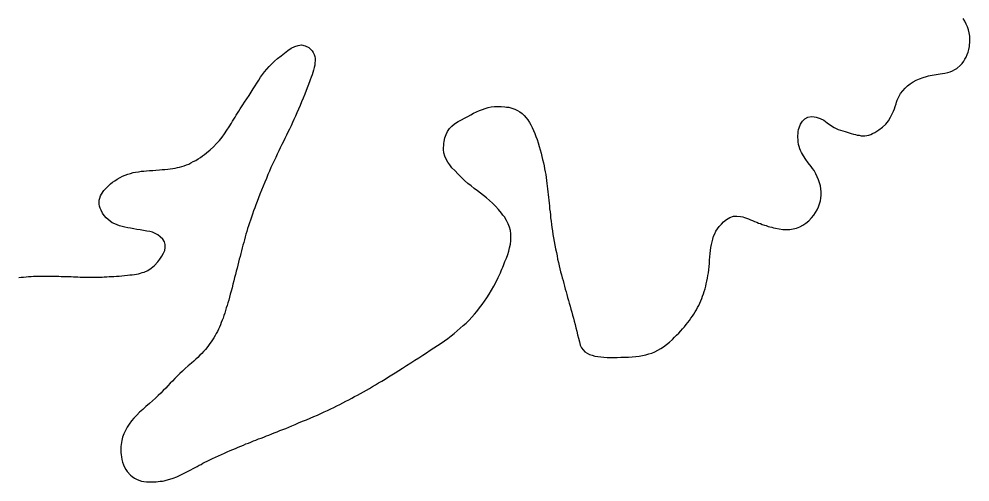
# Model space of a CAD drawing. Header units: inches. Extents: x 401374 to 405300, y 6332180 to 6336621.
# Drawn here: x 404607 to 405119, y 6334838 to 6335087 of the extents above; entities that cross this region are included whole.
import ezdxf

# ---------------------------------------------------------------- set-up
doc = ezdxf.new("R2010")
doc.units = ezdxf.units.IN
doc.header["$MEASUREMENT"] = 0

msp = doc.modelspace()

# ---------------------------------------------------------------- linework, layer by layer
msp.add_lwpolyline([(404606.4, 6334947.7), (404607.7, 6334947.9), (404609, 6334948), (404610.3, 6334948.1), (404611.6, 6334948.2), (404613, 6334948.3), (404614.4, 6334948.4), (404615.8, 6334948.4), (404617.3, 6334948.5), (404618.8, 6334948.5), (404620.3, 6334948.5), (404621.8, 6334948.5), (404623.5, 6334948.5), (404625, 6334948.4), (404626.5, 6334948.4), (404627.9, 6334948.4), (404629.3, 6334948.3), (404630.7, 6334948.3), (404632, 6334948.2), (404633.3, 6334948.2), (404634.6, 6334948.2), (404635.8, 6334948.1), (404637, 6334948.1), (404638.3, 6334948.1), (404639.5, 6334948), (404640.6, 6334948), (404641.8, 6334948), (404643, 6334948), (404644.2, 6334948), (404645.3, 6334947.9), (404646.5, 6334947.9), (404647.7, 6334948), (404648.9, 6334948), (404650.1, 6334948), (404651.3, 6334948), (404652.5, 6334948.1), (404653.8, 6334948.1), (404655.1, 6334948.2), (404656.4, 6334948.2), (404657.7, 6334948.3), (404659.1, 6334948.4), (404660.5, 6334948.5), (404661.9, 6334948.7), (404663.4, 6334948.8), (404665, 6334949), (404666.2, 6334949.1), (404667.5, 6334949.2), (404668.7, 6334949.4), (404669.8, 6334949.6), (404670.9, 6334949.8), (404672, 6334950.1), (404673, 6334950.4), (404674, 6334950.7), (404675.9, 6334951.6), (404677.7, 6334952.8), (404679.5, 6334954.3), (404681.3, 6334956.2), (404682.4, 6334957.6), (404683.5, 6334959.2), (404684.4, 6334960.8), (404685.1, 6334962.3), (404685.4, 6334963.9), (404685.4, 6334965.5), (404685, 6334967), (404684.1, 6334968.5), (404682.7, 6334969.7), (404681.3, 6334970.8), (404679.9, 6334971.5), (404678.5, 6334972.1), (404677, 6334972.5), (404675.4, 6334972.8), (404673.6, 6334973.1), (404671.8, 6334973.5), (404670, 6334973.7), (404668.4, 6334974), (404666.7, 6334974.3), (404665.2, 6334974.5), (404663.6, 6334974.9), (404662.2, 6334975.2), (404660.7, 6334975.6), (404659.4, 6334976.1), (404658.1, 6334976.7), (404656.8, 6334977.3), (404655.7, 6334978.1), (404654.5, 6334979), (404653.5, 6334980), (404652.5, 6334981.1), (404651.6, 6334982.5), (404650.8, 6334984), (404650.2, 6334985.1), (404649.9, 6334986.2), (404649.7, 6334987.3), (404649.7, 6334988.4), (404649.8, 6334989.5), (404650.1, 6334990.6), (404650.5, 6334991.7), (404651, 6334992.7), (404652.3, 6334994.7), (404654, 6334996.5), (404655.9, 6334998.3), (404657, 6334999.1), (404658.1, 6334999.9), (404659.5, 6335000.8), (404661, 6335001.7), (404662.4, 6335002.4), (404663.8, 6335003), (404665.2, 6335003.5), (404666.6, 6335003.9), (404668, 6335004.3), (404669.4, 6335004.6), (404670.9, 6335004.8), (404672.3, 6335005), (404673.8, 6335005.1), (404675.3, 6335005.2), (404676.9, 6335005.4), (404678.6, 6335005.5), (404680.3, 6335005.6), (404682.2, 6335005.8), (404683.7, 6335005.9), (404685.2, 6335006), (404686.7, 6335006.2), (404688.1, 6335006.3), (404689.4, 6335006.5), (404690.7, 6335006.7), (404691.9, 6335007), (404693.1, 6335007.3), (404694.3, 6335007.6), (404695.5, 6335008), (404696.8, 6335008.4), (404698, 6335008.9), (404699.2, 6335009.5), (404700.5, 6335010.2), (404701.8, 6335010.9), (404703.2, 6335011.8), (404704.4, 6335012.5), (404705.5, 6335013.3), (404706.6, 6335014.1), (404707.7, 6335014.9), (404709.6, 6335016.6), (404711.4, 6335018.2), (404713, 6335019.9), (404714.6, 6335021.6), (404716, 6335023.4), (404717.3, 6335025.2), (404718.6, 6335027.1), (404719.8, 6335029), (404721.1, 6335031), (404721.7, 6335032), (404722.4, 6335033.1), (404723, 6335034.1), (404723.7, 6335035.2), (404724.4, 6335036.3), (404725.1, 6335037.4), (404725.8, 6335038.6), (404726.5, 6335039.7), (404727.3, 6335040.9), (404728.2, 6335042.2), (404729.4, 6335044.1), (404730.6, 6335045.9), (404731.7, 6335047.7), (404732.8, 6335049.4), (404733.8, 6335051.1), (404734.8, 6335052.6), (404735.8, 6335054.2), (404736.8, 6335055.7), (404737.8, 6335057.2), (404738.9, 6335058.6), (404740.1, 6335060.1), (404741.4, 6335061.5), (404742.8, 6335062.9), (404744.3, 6335064.4), (404745.9, 6335065.8), (404747.8, 6335067.3), (404749.6, 6335068.7), (404751.4, 6335070.1), (404753.3, 6335071.3), (404755.2, 6335072.3), (404757.1, 6335072.9), (404758.9, 6335073.1), (404760.8, 6335072.7), (404762.8, 6335071.8), (404764.6, 6335070), (404765.2, 6335069), (404765.7, 6335068), (404766, 6335066.9), (404766.2, 6335065.8), (404766.2, 6335064.6), (404766.1, 6335063.4), (404766, 6335062.2), (404765.7, 6335060.9), (404765.4, 6335059.6), (404765, 6335058.3), (404764.6, 6335057.1), (404764.1, 6335055.7), (404763.6, 6335054.4), (404763.2, 6335053.2), (404762.3, 6335050.9), (404761.4, 6335048.6), (404760.6, 6335046.5), (404759.8, 6335044.4), (404758.9, 6335042.4), (404758.1, 6335040.4), (404757.3, 6335038.5), (404756.4, 6335036.6), (404755.6, 6335034.8), (404754.8, 6335033), (404754, 6335031.3), (404753.2, 6335029.5), (404752.3, 6335027.8), (404751.5, 6335026.1), (404750.7, 6335024.4), (404749.9, 6335022.7), (404749.1, 6335021.1), (404748.3, 6335019.4), (404747.4, 6335017.7), (404746.6, 6335016), (404745.8, 6335014.2), (404745, 6335012.5), (404744.1, 6335010.7), (404743.3, 6335008.9), (404742.4, 6335007), (404741.6, 6335005.1), (404740.7, 6335003.2), (404739.9, 6335001.2), (404739, 6334999.1), (404738.1, 6334997), (404737.2, 6334994.8), (404736.4, 6334992.6), (404735.6, 6334990.7), (404734.9, 6334988.8), (404734.3, 6334987), (404733.6, 6334985.3), (404733, 6334983.6), (404732.4, 6334981.9), (404731.9, 6334980.3), (404731.3, 6334978.7), (404730.8, 6334977.2), (404730.3, 6334975.6), (404729.8, 6334974.1), (404729.4, 6334972.6), (404728.9, 6334971.1), (404728.5, 6334969.6), (404728.1, 6334968.1), (404727.7, 6334966.6), (404727.3, 6334965.1), (404726.9, 6334963.7), (404726.5, 6334962.2), (404726.1, 6334960.6), (404725.7, 6334959.1), (404725.3, 6334957.6), (404724.9, 6334956), (404724.5, 6334954.4), (404724.1, 6334952.8), (404723.6, 6334951.1), (404723.2, 6334949.4), (404722.8, 6334947.7), (404722.3, 6334945.9), (404721.8, 6334944.1), (404721.4, 6334942.2), (404720.9, 6334940.3), (404720.4, 6334938.7), (404720, 6334937.1), (404719.6, 6334935.6), (404719.2, 6334934.1), (404718.7, 6334932.7), (404718.3, 6334931.3), (404717.9, 6334929.9), (404717.5, 6334928.5), (404717, 6334927.2), (404716.6, 6334925.9), (404716.1, 6334924.7), (404715.6, 6334923.4), (404715.1, 6334922.2), (404714.6, 6334921), (404714.1, 6334919.8), (404713.5, 6334918.7), (404712.9, 6334917.5), (404712.3, 6334916.4), (404711.6, 6334915.3), (404710.9, 6334914.2), (404710.2, 6334913.1), (404709.5, 6334912.1), (404708.7, 6334911), (404707.8, 6334909.9), (404707, 6334908.9), (404706, 6334907.8), (404705.1, 6334906.8), (404704.1, 6334905.8), (404703, 6334904.7), (404701.9, 6334903.7), (404700.7, 6334902.6), (404699.5, 6334901.6), (404697.7, 6334900.1), (404696.1, 6334898.6), (404694.6, 6334897.2), (404693.2, 6334895.9), (404691.8, 6334894.5), (404690.5, 6334893.2), (404689.3, 6334891.9), (404688.1, 6334890.7), (404686.8, 6334889.4), (404685.6, 6334888.1), (404684.3, 6334886.8), (404683, 6334885.4), (404681.6, 6334884.1), (404680.1, 6334882.7), (404678.5, 6334881.2), (404676.8, 6334879.8), (404674.9, 6334878.2), (404673.2, 6334876.6), (404671.5, 6334875.1), (404670, 6334873.5), (404668.5, 6334871.9), (404667.2, 6334870.4), (404665.9, 6334868.7), (404664.8, 6334867.1), (404663.9, 6334865.3), (404663.1, 6334863.5), (404662.4, 6334861.7), (404661.9, 6334859.8), (404661.7, 6334858.8), (404661.6, 6334857.7), (404661.5, 6334856.7), (404661.4, 6334855.6), (404661.4, 6334854.5), (404661.5, 6334853.4), (404661.6, 6334852.2), (404661.8, 6334851.1), (404662, 6334849.6), (404662.4, 6334848.1), (404662.8, 6334846.8), (404663.4, 6334845.5), (404664.1, 6334844.3), (404664.8, 6334843.2), (404666.6, 6334841.2), (404667.6, 6334840.4), (404668.7, 6334839.6), (404669.9, 6334839), (404671.1, 6334838.4), (404672.5, 6334838), (404673.8, 6334837.7), (404675.3, 6334837.5), (404676.8, 6334837.5), (404678, 6334837.5), (404679.2, 6334837.5), (404680.4, 6334837.6), (404681.6, 6334837.7), (404682.7, 6334837.9), (404683.8, 6334838), (404684.8, 6334838.2), (404685.8, 6334838.5), (404687.8, 6334839), (404689.7, 6334839.6), (404691.6, 6334840.3), (404693.4, 6334841.1), (404695.2, 6334842), (404697, 6334842.9), (404698.8, 6334843.9), (404700.7, 6334844.9), (404702.6, 6334845.9), (404703.6, 6334846.5), (404704.7, 6334847), (404705.7, 6334847.6), (404706.8, 6334848.1), (404707.9, 6334848.7), (404709.1, 6334849.3), (404710.8, 6334850.1), (404712.5, 6334850.9), (404714.1, 6334851.6), (404715.7, 6334852.4), (404717.3, 6334853.1), (404718.8, 6334853.7), (404720.3, 6334854.4), (404721.8, 6334855), (404723.2, 6334855.6), (404724.7, 6334856.2), (404726.1, 6334856.8), (404727.5, 6334857.4), (404728.9, 6334858), (404730.2, 6334858.5), (404731.6, 6334859), (404733, 6334859.6), (404734.3, 6334860.1), (404735.7, 6334860.7), (404737.1, 6334861.2), (404738.5, 6334861.7), (404739.9, 6334862.3), (404741.3, 6334862.8), (404742.8, 6334863.4), (404744.2, 6334864), (404745.7, 6334864.6), (404747.2, 6334865.2), (404748.8, 6334865.8), (404750.4, 6334866.4), (404752, 6334867.1), (404753.7, 6334867.8), (404755.5, 6334868.5), (404757.3, 6334869.3), (404759.4, 6334870.2), (404761.5, 6334871), (404763.5, 6334871.9), (404765.5, 6334872.8), (404767.4, 6334873.6), (404769.2, 6334874.5), (404771, 6334875.3), (404772.8, 6334876.1), (404774.6, 6334876.9), (404776.3, 6334877.7), (404777.9, 6334878.5), (404779.6, 6334879.3), (404781.2, 6334880.1), (404782.8, 6334881), (404784.4, 6334881.8), (404786, 6334882.6), (404787.5, 6334883.5), (404789.1, 6334884.3), (404790.7, 6334885.2), (404792.3, 6334886.1), (404793.9, 6334887), (404795.5, 6334887.9), (404797.1, 6334888.9), (404798.7, 6334889.9), (404800.4, 6334890.9), (404802.1, 6334891.9), (404803.9, 6334893), (404805.7, 6334894.1), (404807.5, 6334895.2), (404809.4, 6334896.4), (404811.3, 6334897.6), (404813.3, 6334898.9), (404815.5, 6334900.3), (404817.8, 6334901.7), (404820, 6334903.1), (404822.2, 6334904.5), (404824.3, 6334905.8), (404826.3, 6334907.1), (404828.3, 6334908.5), (404830.3, 6334909.8), (404832.2, 6334911), (404834.1, 6334912.3), (404835.9, 6334913.6), (404837.7, 6334914.9), (404839.5, 6334916.3), (404841.2, 6334917.6), (404842.9, 6334919), (404844.5, 6334920.4), (404846.1, 6334921.8), (404847.6, 6334923.2), (404849.2, 6334924.7), (404850.7, 6334926.3), (404852.1, 6334927.9), (404853.5, 6334929.5), (404854.9, 6334931.3), (404856.3, 6334933.1), (404857.6, 6334934.9), (404858.9, 6334936.8), (404860.1, 6334938.8), (404861.4, 6334940.9), (404862.6, 6334943.1), (404863.8, 6334945.4), (404864.9, 6334947.8), (404866.1, 6334950.3), (404866.5, 6334951.3), (404866.9, 6334952.3), (404867.4, 6334953.3), (404867.8, 6334954.3), (404868.6, 6334956.3), (404869.4, 6334958.2), (404870.1, 6334960.1), (404870.6, 6334962), (404871.1, 6334963.8), (404871.5, 6334965.7), (404871.7, 6334967.5), (404871.8, 6334969.3), (404871.7, 6334971.2), (404871.5, 6334973), (404871, 6334974.8), (404870.3, 6334976.6), (404869.4, 6334978.5), (404868.3, 6334980.4), (404867.5, 6334981.4), (404866.7, 6334982.5), (404865.1, 6334984.4), (404863.5, 6334986.2), (404861.9, 6334987.8), (404860.3, 6334989.3), (404858.7, 6334990.7), (404857, 6334992), (404855.4, 6334993.3), (404853.7, 6334994.5), (404852, 6334995.8), (404850.3, 6334997.1), (404848.6, 6334998.5), (404846.8, 6335000), (404845.1, 6335001.6), (404843.3, 6335003.4), (404841.5, 6335005.4), (404840, 6335006.9), (404838.8, 6335008.4), (404837.7, 6335010), (404836.8, 6335011.5), (404836.1, 6335013.1), (404835.7, 6335014.9), (404835.5, 6335016.8), (404835.5, 6335017.9), (404835.6, 6335019), (404835.6, 6335020), (404835.8, 6335021.1), (404836.2, 6335023), (404836.8, 6335024.8), (404837.6, 6335026.5), (404838.6, 6335028), (404839.9, 6335029.4), (404841.4, 6335030.6), (404843.3, 6335031.8), (404845.1, 6335032.7), (404846.8, 6335033.7), (404848.5, 6335034.6), (404850.1, 6335035.5), (404851.7, 6335036.4), (404853.3, 6335037.1), (404854.8, 6335037.8), (404856.4, 6335038.4), (404858, 6335038.9), (404859.6, 6335039.4), (404861.2, 6335039.7), (404863, 6335039.9), (404864.7, 6335040), (404866.6, 6335039.9), (404868.5, 6335039.8), (404869.5, 6335039.6), (404870.6, 6335039.5), (404872.3, 6335039), (404873.9, 6335038.5), (404875.4, 6335037.8), (404876.7, 6335037), (404877.9, 6335036.1), (404879, 6335035.1), (404880, 6335033.9), (404881, 6335032.7), (404881.8, 6335031.4), (404882.6, 6335030), (404883.3, 6335028.6), (404884, 6335027), (404884.7, 6335025.4), (404885.3, 6335023.8), (404885.9, 6335022.1), (404886.5, 6335020.4), (404887, 6335018.4), (404887.6, 6335016.6), (404888.1, 6335014.8), (404888.5, 6335013), (404888.9, 6335011.3), (404889.3, 6335009.6), (404889.7, 6335008), (404890, 6335006.3), (404890.3, 6335004.7), (404890.6, 6335003.2), (404890.8, 6335001.6), (404891, 6335000.1), (404891.2, 6334998.5), (404891.4, 6334997), (404891.6, 6334995.5), (404891.8, 6334994), (404891.9, 6334992.5), (404892.1, 6334990.9), (404892.2, 6334989.4), (404892.4, 6334987.9), (404892.6, 6334986.3), (404892.7, 6334984.7), (404892.9, 6334983.1), (404893.1, 6334981.5), (404893.2, 6334979.9), (404893.5, 6334978.2), (404893.7, 6334976.4), (404893.9, 6334974.7), (404894.2, 6334972.9), (404894.5, 6334971), (404894.8, 6334969.1), (404895.2, 6334967.2), (404895.5, 6334965.1), (404895.9, 6334963.2), (404896.3, 6334961.2), (404896.7, 6334959.4), (404897, 6334957.6), (404897.4, 6334955.8), (404897.8, 6334954.1), (404898.2, 6334952.5), (404898.6, 6334950.8), (404899, 6334949.2), (404899.5, 6334947.6), (404899.9, 6334946.1), (404900.3, 6334944.5), (404900.7, 6334943), (404901.1, 6334941.5), (404901.6, 6334940), (404902, 6334938.5), (404902.4, 6334936.9), (404902.9, 6334935.4), (404903.3, 6334933.9), (404903.8, 6334932.3), (404904.2, 6334930.7), (404904.7, 6334929.1), (404905.1, 6334927.5), (404905.6, 6334925.9), (404906, 6334924.2), (404906.5, 6334922.4), (404906.9, 6334920.6), (404907.4, 6334918.8), (404907.8, 6334916.9), (404908.3, 6334915), (404908.8, 6334913), (404909.2, 6334911.3), (404909.9, 6334909.9), (404910.7, 6334908.7), (404911.7, 6334907.7), (404912.9, 6334906.9), (404914.2, 6334906.3), (404915.6, 6334905.8), (404917.1, 6334905.4), (404918.6, 6334905.1), (404920.3, 6334904.9), (404922, 6334904.8), (404923.8, 6334904.7), (404925.6, 6334904.7), (404927.4, 6334904.7), (404929.2, 6334904.7), (404931.1, 6334904.8), (404932.1, 6334904.8), (404933.2, 6334904.8), (404934.2, 6334904.8), (404935.3, 6334904.8), (404937.2, 6334904.9), (404939.1, 6334905.1), (404941, 6334905.3), (404942.7, 6334905.6), (404944.5, 6334906), (404946.2, 6334906.5), (404947.8, 6334907), (404949.4, 6334907.7), (404951, 6334908.5), (404952.6, 6334909.4), (404954.1, 6334910.4), (404955.7, 6334911.6), (404957.3, 6334912.9), (404958.9, 6334914.4), (404960, 6334915.5), (404961.2, 6334916.7), (404962.3, 6334917.8), (404963.4, 6334919), (404964.4, 6334920.1), (404965.4, 6334921.2), (404966.3, 6334922.4), (404967.2, 6334923.5), (404968.1, 6334924.6), (404968.9, 6334925.8), (404969.7, 6334926.9), (404970.5, 6334928), (404971.2, 6334929.2), (404971.9, 6334930.3), (404972.5, 6334931.5), (404973.1, 6334932.7), (404973.7, 6334933.9), (404974.2, 6334935.1), (404974.8, 6334936.4), (404975.2, 6334937.6), (404975.7, 6334938.9), (404976.1, 6334940.2), (404976.5, 6334941.6), (404976.9, 6334943), (404977.2, 6334944.4), (404977.5, 6334945.8), (404977.8, 6334947.3), (404978.1, 6334948.8), (404978.3, 6334950.3), (404978.5, 6334951.9), (404978.7, 6334953.6), (404978.9, 6334955.3), (404979, 6334957.1), (404979.1, 6334958.9), (404979.3, 6334960.6), (404979.5, 6334962.3), (404979.7, 6334964), (404979.9, 6334965.5), (404980.3, 6334967), (404980.7, 6334968.5), (404981.1, 6334970), (404981.7, 6334971.3), (404982.4, 6334972.7), (404983.2, 6334974), (404984.2, 6334975.3), (404985.3, 6334976.5), (404986.5, 6334977.8), (404988, 6334979), (404989.9, 6334980.1), (404991.8, 6334980.8), (404993.7, 6334980.9), (404995.7, 6334980.7), (404996.8, 6334980.4), (404997.8, 6334980.1), (404998.8, 6334979.7), (404999.9, 6334979.3), (405001, 6334978.9), (405002.1, 6334978.5), (405003.2, 6334978), (405004.4, 6334977.6), (405005.4, 6334977.1), (405006.4, 6334976.8), (405007.4, 6334976.4), (405008.5, 6334976), (405009.5, 6334975.7), (405010.5, 6334975.3), (405011.5, 6334975), (405012.5, 6334974.8), (405013.5, 6334974.5), (405014.5, 6334974.3), (405016.5, 6334973.9), (405018.5, 6334973.7), (405020.4, 6334973.6), (405022.3, 6334973.7), (405024.1, 6334974), (405025.9, 6334974.4), (405027.6, 6334975), (405029.3, 6334975.9), (405030.9, 6334977), (405032.5, 6334978.3), (405034, 6334979.9), (405035.1, 6334981.3), (405036.1, 6334982.8), (405037, 6334984.3), (405037.7, 6334985.9), (405038.3, 6334987.4), (405038.7, 6334989), (405039, 6334990.6), (405039.1, 6334992.2), (405039.1, 6334993.9), (405039, 6334995.5), (405038.7, 6334997.1), (405038.3, 6334998.8), (405037.7, 6335000.4), (405037, 6335002.1), (405036.2, 6335003.7), (405035.3, 6335005.4), (405034.5, 6335006.5), (405033.7, 6335007.6), (405032.2, 6335009.6), (405030.8, 6335011.4), (405029.6, 6335013.3), (405028.5, 6335015.2), (405028, 6335016.2), (405027.6, 6335017.2), (405027.2, 6335018.3), (405027, 6335019.5), (405026.8, 6335020.8), (405026.7, 6335022.2), (405026.6, 6335023.2), (405026.6, 6335024.3), (405026.7, 6335025.4), (405026.8, 6335026.5), (405027, 6335027.5), (405027.3, 6335028.5), (405028, 6335030.4), (405029, 6335032.1), (405030.3, 6335033.3), (405032, 6335034.2), (405034, 6335034.5), (405035.3, 6335034.4), (405036.5, 6335034.2), (405037.6, 6335033.9), (405038.6, 6335033.5), (405040.6, 6335032.5), (405042.4, 6335031.2), (405044.2, 6335029.9), (405046.1, 6335028.7), (405047.2, 6335028.1), (405048.3, 6335027.6), (405049.5, 6335027.1), (405050.8, 6335026.8), (405052, 6335026.4), (405053.2, 6335026.1), (405054.3, 6335025.7), (405055.4, 6335025.4), (405056.5, 6335025.1), (405057.6, 6335024.8), (405058.6, 6335024.5), (405059.7, 6335024.4), (405060.7, 6335024.2), (405061.7, 6335024.1), (405062.7, 6335024.2), (405063.8, 6335024.3), (405064.8, 6335024.5), (405065.9, 6335024.8), (405066.9, 6335025.3), (405068.1, 6335025.9), (405069.2, 6335026.6), (405070.3, 6335027.3), (405072.3, 6335028.8), (405074, 6335030.4), (405075.4, 6335032.2), (405076.6, 6335034.1), (405077.1, 6335035.2), (405077.6, 6335036.3), (405078.1, 6335037.4), (405078.6, 6335038.6), (405079, 6335039.9), (405079.5, 6335041.3), (405079.8, 6335042.3), (405080.2, 6335043.3), (405081, 6335045.2), (405082, 6335046.9), (405083.1, 6335048.4), (405084.4, 6335049.8), (405085.7, 6335051.1), (405087.2, 6335052.2), (405088.8, 6335053.2), (405090.4, 6335054.1), (405092.2, 6335054.9), (405094.1, 6335055.5), (405096, 6335056.1), (405097, 6335056.4), (405098, 6335056.6), (405099, 6335056.8), (405100.1, 6335057), (405101.2, 6335057.2), (405102.2, 6335057.4), (405103.3, 6335057.5), (405104.5, 6335057.7), (405105.9, 6335057.9), (405107.4, 6335058.2), (405108.7, 6335058.6), (405110, 6335059.2), (405111.2, 6335059.8), (405112.3, 6335060.5), (405114.3, 6335062.2), (405115.2, 6335063.2), (405116, 6335064.3), (405116.7, 6335065.4), (405117.3, 6335066.6), (405117.9, 6335067.9), (405118.4, 6335069.3), (405118.7, 6335070.7), (405119.1, 6335072.3), (405119.2, 6335073.3), (405119.3, 6335074.3), (405119.4, 6335076.1), (405119.3, 6335077.9), (405119, 6335079.7), (405118.6, 6335081.3), (405118.1, 6335082.9), (405117.4, 6335084.4), (405116.7, 6335085.9), (405115.8, 6335087.3)])

doc.saveas('drawing.dxf')
